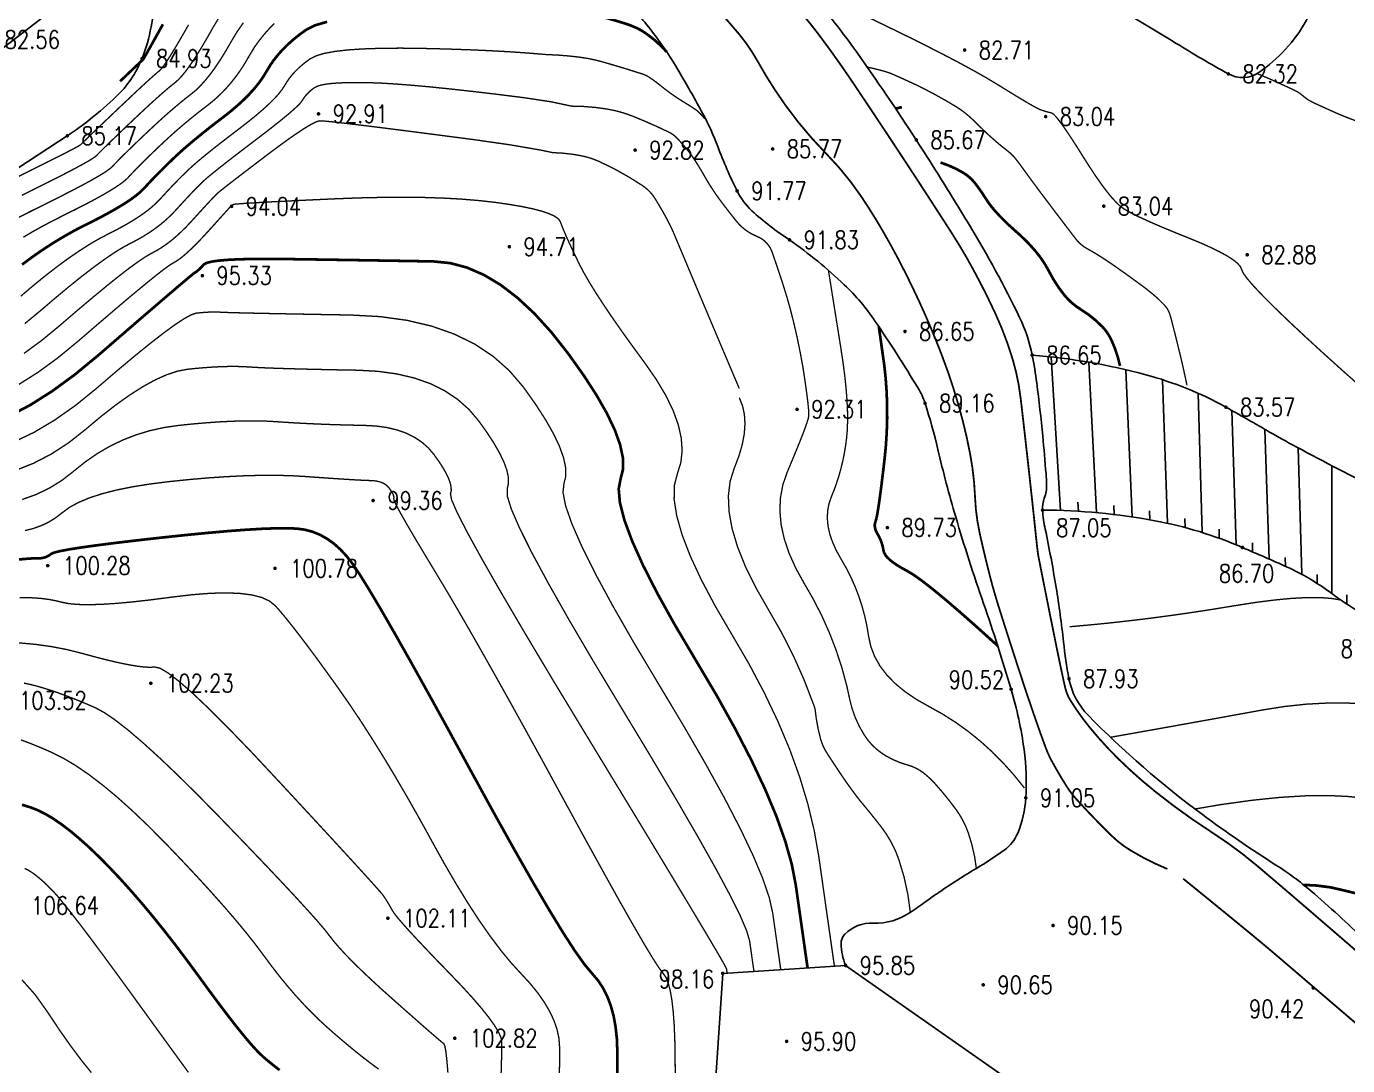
# Model space of a CAD drawing. Extents: x 532522 to 2902776, y -101917278 to 111238625.
# Drawn here: x 1220888 to 1294345, y 2938333 to 2996121 of the extents above; entities that cross this region are included whole.
import ezdxf
from ezdxf.enums import TextEntityAlignment as Align

# ---------------------------------------------------------------- set-up
doc = ezdxf.new("R2010")
doc.units = 0
doc.header["$LTSCALE"] = 1000
doc.header["$MEASUREMENT"] = 0
doc.linetypes.add('X2', pattern=[10, 8, -2])
doc.layers.get('0').update_dxf_attribs({"linetype": 'CONTINUOUS'})
doc.layers.add('Õ÷μØºìÏß', color=20, linetype='CONTINUOUS')
doc.layers.add('新地形图', color=7, linetype='CONTINUOUS')
doc.styles.add('HZ', font='rs', dxfattribs={"width": 0.8, "bigfont": 'hztxt'})
doc.linetypes.add('10421', pattern='A,2,[150,AAA.SHX,S=1,R=0,X=0,Y=1],1e-11', length=2)
doc.linetypes.add('X4', pattern='A,0,-1e-09,[149,symbolx.shx,S=0.15,R=0,X=0,Y=0],-1.6', length=1.6)

# ---------------------------------------------------------------- blocks, each defined once
blk = doc.blocks.new('GC200')
at = {"linetype": 'Continuous', "const_width": 0.2, "flags": 128}
blk.add_lwpolyline([(-0.1, 0, 1), (0.1, 0, 1)], format="xyb", close=True, dxfattribs=at)
blk = doc.blocks.new('A$C22E77CCE')
at = {"layer": '新地形图', "color": 53, "linetype": 'Continuous'}
for p, q in [((406401, 343415), (405876, 351954)), ((408397, 343293), (407968, 351659)), ((410383, 343055), (410039, 351239)), ((412350, 342700), (412078, 350685)), ((414283, 342185), (414050, 349929)), ((416162, 341504), (415932, 348970)), ((417998, 340710), (417768, 347923)), ((419810, 339866), (419614, 346895)), ((421492, 338787), (421482, 345907)), ((407400, 343368), (407372, 343868)), ((409392, 343188), (409368, 343688)), ((411370, 342893), (411351, 343393)), ((413322, 342464), (413306, 342963)), ((415230, 341865), (415215, 342365)), ((417081, 341110), (417066, 341610)), ((418913, 340307), (418897, 340806)), ((420671, 339357), (420662, 339857)), ((422313, 338216), (422320, 338716))]:
    blk.add_line(p, q, dxfattribs=at)
at = {"layer": '新地形图', "color": 53, "linetype": '10421', "flags": 128}
blk.add_lwpolyline([(415734, 367690, 0.284922), (417429, 367770, 0.115437), (420070, 370672, 0.000716), (421453, 373160, 0.000952), (422486, 375036, 0.000595), (424494, 378704, 0.000614), (426431, 382266, 0.041862), (427756, 385286, 0.068114), (428147, 387281, 0.176531), (427538, 389309, -0.103824), (426052, 392512, -0.056097), (425689, 395643, 0.069079), (425328, 398183, 0.070941), (424013, 401122, 0.063815), (421736, 403881, 0.037297), (418867, 406195, 0.024164), (414038, 409196, 0.020826), (411093, 410677, 0.255207), (410807, 410656, 0.039906), (410178, 410172, -0.019327), (408922, 409123, -0.00202), (400001, 402294, -0.005024), (396376, 399600, -0.010042), (394944, 398601, 0.006685), (392783, 397115, 0.033473), (391307, 395914, 0.019166), (388964, 393560, 0.101269), (387161, 390568, 0.13425), (386964, 387921, 0.041591), (387471, 386133, 0.036112), (388366, 384189, 0.020805), (389456, 382392, 0.055516), (389963, 381787, 0.121168), (393186, 379937, -0.062259), (399762, 377125, -0.000232), (402330, 375624, -0.00013), (406900, 372948, -0.005277), (412829, 369390, 0.010837)], format="xyb", close=True, dxfattribs=at)
at = {"layer": '新地形图', "color": 53, "linetype": 'X2', "flags": 128}
for points in [[(379615, 403067, 100, 100, -0.023606), (380182, 401021, 100, 100, -0.051964), (380297, 400061, 100, 100, -0.0107), (380282, 397391, 100, 100, 0.018649), (380297, 395859, 100, 100, 0.005938), (380452, 393244, 100, 100, -0.011372), (380519, 391877, 100, 100, -0.003794), (380547, 390327, 100, 100, 0.001815), (380592, 387085, 100, 100, 0.00338), (380672, 383824, 100, 100, 0.007553), (380740, 382366, 100, 100, 0.051661), (380877, 381544, 100, 100, 0.018703), (381567, 379354, 100, 100, 0.022174), (382469, 377143, 100, 100, 0.059297), (382937, 376379, 100, 100, 0.007808), (383518, 375666, 100, 100, 0.002869), (385140, 373760, 100, 100, 0.005999), (387233, 371389, 100, 100, -0.009561), (388535, 369892, 100, 100, -0.047749), (389535, 368435, 100, 100, 0.028804), (391096, 365964, 100, 100, 0.039054), (393382, 363246, 100, 100, -0.045795), (395301, 360901, 100, 100, -0.017429), (396520, 358953, 100, 100, -0.014954), (397791, 356596, 100, 100, -0.01196), (398857, 354338, 100, 100, -0.012416), (399776, 352115, 100, 100, -0.021724), (400724, 349288, 100, 100, -0.023148), (401373, 346566, 100, 100, -0.037109), (401647, 344163, 100, 100, 0.044424), (401905, 342158, 100, 100, 0.008206), (402471, 339780, 100, 100, 0.012881), (402894, 338281, 100, 100, 0.002158), (403350, 336838, 100, 100, 0.001319), (404111, 334481, 100, 100, 0.00411), (404963, 331939, 100, 100, 0.005976), (405584, 330203, 100, 100, 0.035545), (405907, 329492, 100, 100, 0.016648), (406751, 328056, 100, 100, 0.043514), (407289, 327350, 100, 100, 0.013936), (409207, 325356, 100, 100, 0.059129), (410316, 324498, 100, 100, 0.036529), (412338, 323477, 100, 100, 0)], [(413217, 322940, 100, 100, -0.001964), (417015, 319840, 100, 100, -0.004786), (418557, 318546, 100, 100, -0.000139), (425305, 312769, 100, 100, -0.000804), (426472, 311767, 100, 100, -0.004025), (428574, 309925, 100, 100, -0.003279), (431122, 307626, 100, 100, -0.038173), (432555, 306099, 100, 100, -0.021775), (434727, 303144, 100, 100, -0.039449), (436051, 300786, 100, 100, -0.097702), (436310, 299717, 100, 100, -0.020401), (436312, 299213, 100, 100, -0.005759), (436222, 297432, 100, 100, -0.015736), (436109, 296216, 100, 100, -0.011897), (435871, 294620, 100, 100, 0)]]:
    blk.add_lwpolyline(points, format="xyseb", dxfattribs=at)
at = {"layer": '新地形图', "color": 53, "linetype": 'Continuous', "flags": 128}
for points, format in [([(391644, 371462, 100, 100, -0.023907), (392907, 369946, 100, 100, -0.013976), (394862, 367198, 100, 100, -0.001339), (396690, 364456, 100, 100, -0.001517), (398290, 362025, 100, 100, -0.001129), (399055, 360849, 100, 100, -0.000685), (400309, 358908, 100, 100, -0.018369), (401520, 356865, 100, 100, -0.01583), (402759, 354405, 100, 100, -0.035878), (403731, 351851, 100, 100, -0.043935), (404182, 349665, 100, 100, -0.000882), (404444, 347389, 100, 100, -0.000765), (404736, 344767, 100, 100, -0.001245), (405040, 341934, 100, 100, 0.004403), (405131, 341133, 100, 100, 0.018138), (405189, 340769, 100, 100, 0.001353), (406159, 335919, 100, 100, 0.002424), (406488, 334334, 100, 100, 0.004818), (406665, 333539, 100, 100, 0.081336), (406945, 332863, 100, 100, 0.032351), (408006, 331371, 100, 100, 0.027916), (409628, 329591, 100, 100, 0.024936), (411643, 327800, 100, 100, 0.02612), (414830, 325505, 100, 100, -0.032697), (417353, 323637, 100, 100, -0.0019), (419904, 321459, 100, 100, -0.001058), (424465, 317520, 100, 100, -0.001813)], "xyseb"), ([(422780, 365097, 75, 75, -0.008036), (422128, 365350, 75, 75, -0.008687), (421534, 365604, 75, 75, -0.00269), (420574, 366040, 75, 75, -0.010596), (420333, 366158, 75, 75, -0.064383), (419884, 366467, 75, 75, 0.067881), (419456, 366757, 75, 75, 0.007112), (419286, 366839, 75, 75, 0.001189), (418256, 367311, 75, 75, 0.005687), (417920, 367459, 75, 75, 0.003051), (417287, 367726, 75, 75, 0)], "xyseb"), ([(395585, 368083, 75, 75, -0.018451), (396595, 367840, 75, 75, -0.035652), (397102, 367659, 75, 75, -0.004755), (398231, 367148, 75, 75, -0.009288), (398802, 366870, 75, 75, -0.018926), (400568, 365884, 75, 75, -0.04278), (401291, 365354, 75, 75, -0.01792), (401810, 364866, 75, 75, 0.013295), (402505, 364201, 75, 75, 0.021645), (403473, 363396, 75, 75, -0.05405), (403840, 363049, 75, 75, -0.020852), (404142, 362663, 75, 75, 0.005512), (405236, 361169, 75, 75, 0.002677), (407237, 358529, 75, 75, 0.031712), (407421, 358318, 75, 75, 0.071393), (407863, 357984, 75, 75, -0.025318), (409182, 357165, 75, 75, -0.004173), (410197, 356449, 75, 75, -0.004514), (411124, 355770, 75, 75, -0.041609), (412168, 354847, 75, 75, -0.105654), (412460, 354375, 75, 75, -0.022834), (412551, 354075, 75, 75, -0.003369), (413067, 352010, 75, 75, -0.00472), (413223, 351338, 75, 75, -0.003294), (413431, 350372, 75, 75, 0)], "xyseb"), ([(379221, 365898, 75, 75, -0.040559), (381190, 365737, 75, 75, -0.05457), (382607, 365343, 75, 75, -0.017654), (384635, 364447, 75, 75, -0.083351), (385020, 364173, 75, 75, -0.024435), (385597, 363539, 75, 75, -0.02772), (386044, 362931, 75, 75, -0.015868), (386563, 362079, 75, 75, 0.016292), (387068, 361249, 75, 75, 0.015933), (387512, 360617, 75, 75, 0.00866), (388385, 359495, 75, 75, 0.129401), (389532, 358650, 75, 75, -0.18356), (390286, 357960, 75, 75, -0.033411), (390377, 357747, 75, 75, -0.004342), (390945, 356060, 75, 75, -0.019794), (391558, 353897, 75, 75, -0.017065), (392083, 351344, 75, 75, 0)], "xyseb"), ([(456013, 332233, 0.031092), (454666, 333484, 0.040243), (453497, 334293, 0.028269), (450590, 335765, 0.137703), (449915, 335860, 0.033352), (448474, 335565, -0.023215), (446412, 335099, -0.001607), (443471, 334587, -0.006919), (442785, 334480, -0.017205), (441884, 334383, -0.005451), (439030, 334206, -0.021626), (437011, 334190, -0.012041), (433393, 334407, -0.052434), (428503, 335340, -0.051788), (423853, 337288, -0.033976), (421415, 338844, 0.042322), (419436, 340062, 0.012481), (418997, 340269, 0.002237), (416517, 341355, 0.055846), (411644, 342843, 0.045334), (405401, 343434)], "xyb"), ([(394677, 332924, 75, 75, 0.091628), (395488, 330929, 75, 75, 0.118145), (396698, 329764, 75, 75, 0.067016), (397912, 329254, 75, 75, -0.095847), (398743, 328848, 75, 75, -0.048446), (399411, 328235, 75, 75, -0.023785), (400576, 326805, 75, 75, -0.07558), (401273, 325482, 75, 75, -0.055669), (401721, 323508, 75, 75, 0)], "xyseb"), ([(392753, 332372, 75, 75, 0.041229), (393051, 330738, 75, 75, 0.077535), (393410, 329927, 75, 75, 0.005968), (394290, 328596, 75, 75, 0.009597), (394863, 327785, 75, 75, 0.015039), (395424, 327069, 75, 75, -0.008567), (396425, 325825, 75, 75, -0.083095), (397414, 323992, 75, 75, -0.057595), (398049, 321065, 75, 75, 0)], "xyseb")]:
    blk.add_lwpolyline(points, format=format, dxfattribs=at)
at = {"layer": '新地形图', "color": 53, "linetype": '10421', "flags": 128}
for points in [[(276376, 312976, 0.008994), (279044, 315249, 0.020924), (280130, 316294, 0.002468), (284981, 321414, 0.018056), (285615, 322141, 0.000864), (287082, 323957, -0.000939), (288432, 325627, -0.001108), (290297, 327916, 0.001504), (291669, 329603, 0.023364), (292661, 330954, -0.013894), (294285, 333256, -0.013334), (295593, 334913, -0.028564), (296267, 335633, -0.029876), (297053, 336296, -0.026222), (298028, 336948, -0.00108), (299533, 337839, -0.00034), (304322, 340658, -0.000379), (312205, 345280, -0.000771), (316082, 347542, -0.015519), (317896, 348523, -0.030299), (318868, 348939, -0.054713), (320234, 349264, 0.03424), (322430, 349694, 0.00401), (326109, 350710, -0.003033), (330970, 352064, -0.009712), (333441, 352685, 0.019804), (334646, 353014, 0.103593), (337073, 354378, -0.03535), (343516, 359258), (347332, 361744), (351178, 364250, 0.024553), (352472, 365186, 0.020747), (353897, 366428, 0.053978), (354713, 367388, 0.05188), (355332, 368543, 0.056207), (355833, 370305, -0.030785), (356582, 373559, -0.014688), (357653, 376823, -0.068767), (357995, 377476, -0.085533), (358666, 378137, -0.035421), (360608, 379296, -0.005992), (362482, 380212, -0.011021), (363517, 380675, -0.01327), (364276, 380972, -0.007608), (365621, 381433, -0.064902), (366225, 381547, -0.032556), (367446, 381536)], [(367446, 381536, -0.014058), (368957, 380578, -0.024479), (369780, 379962, -0.004607), (371102, 378849, 0.013422), (371562, 378474, 0.004619), (372715, 377604, 0.007109), (373478, 377056, 0.004428), (374644, 376258, 0.009421), (375202, 375899, 0.001319), (376019, 375397, -0.000377), (378878, 373648, -0.000521), (380974, 372361, -0.00097), (382098, 371666, -0.074226), (382977, 370920, -0.033836), (384503, 368918, -0.013629), (385271, 367682, -0.007944), (386497, 365507, -0.034736), (387345, 363646, 0.026428), (388419, 361183, 0.089146), (389239, 360085, 0.045841), (391332, 358463)], [(385316, 379865, 0.027449), (386459, 378000, 0.055078), (387175, 377176, 0.016094), (389018, 375579, -0.024487), (390212, 374510, -0.008907), (392088, 372588, -0.014874), (393156, 371384, -0.019745), (395018, 368968, -0.010069), (398380, 364023, -0.004863), (399561, 362169, -0.003149), (401339, 359277, -0.023817), (404124, 354145, -0.063286), (404824, 352054, -0.016721), (405078, 350512, -0.008769), (405412, 347552, -0.003939), (405595, 345454, -0.013549), (405627, 344842, -0.097852), (405500, 344099, 0.109893), (405401, 343434, 0.033629), (405551, 342368, -0.010991), (406156, 339137, -0.014364), (406566, 336103, 0.021244), (406871, 334056, 0.147522), (407939, 332022, 0.039473), (414290, 326502, 0.01752), (418376, 323698, -0.035846), (420323, 322254, -0.013274), (423348, 319512, 0.011093), (426953, 316215, 0.013491), (430172, 313549, -0.016426), (432803, 311345, -0.035532), (433784, 310332, -0.010478), (436776, 306613, -0.043805), (439940, 301665, -0.156465), (440226, 300009, -0.016788), (440031, 298892, 0.014077), (439791, 297562, 0.009132), (439114, 292462, -0.013332), (438621, 288974, -0.02856), (437986, 286185, 0.018135), (436894, 281817, 0.019313), (436169, 277597, 0.074737), (436188, 276485, 0.029986), (436395, 275591, -0.009394), (437169, 272772, -0.051128), (438139, 266226, 0.228936), (438875, 264862, 0.033512), (439815, 264274, -0.011732), (442567, 262716, -0.000167), (449493, 258575, -0.003374), (449835, 258367, -0.002394), (451585, 257276, 0.000878), (456347, 254287, 0.0016), (462128, 250697, 0.003582), (464727, 249121, 0.023643), (465022, 248963, 0.001468), (469895, 246665, 0.070434), (476842, 244539, -0.184677), (479313, 243119, -0.191694), (479639, 242085, 0.148639), (479941, 240742, 0.012374), (481573, 238029, -0.011646), (483310, 235148, -0.005833), (485461, 231284, 0.011089), (486613, 229263, 0.029874), (489034, 225726, -0.022956), (492246, 221170, -0.005356), (495059, 216658, 0.007663), (497039, 213514, 0.001863), (498251, 211669, -0.000794), (501105, 207343, -0.018008), (502614, 204857, 0.061534), (503119, 204169, 0.180416), (503276, 204091, 0.009376), (506525, 203822, 0.007043), (508286, 203735, 0.005936), (510377, 203685, 0.281582), (512841, 205152, -0.304634), (515204, 206427, -0.402324), (516540, 204870, 0.484614), (517895, 203671, 0.01364), (521080, 204334, -0.008058), (526456, 205518, -0.002698), (530891, 206394, 0.002459), (535758, 207354, 0.093581), (540262, 209185, 0.054757), (546674, 214394)], [(391332, 358463, -0.036569), (394377, 355965, -0.05406), (396101, 353929, -0.012114), (398482, 350217, -0.057888), (398868, 349376, -0.021693), (399583, 346808, 0.014883), (400573, 343053, 0.011821), (402123, 338237, -0.011937), (403656, 333467, -0.038302), (404373, 330113, -0.04896), (404470, 327430, -0.08267), (404019, 325472, -0.139282), (403271, 324525, -0.022695), (401721, 323508, 0.017087), (399647, 322182, 0.003148), (398891, 321654, -0.002829), (398049, 321065, -0.163125), (395989, 320470, 0.210526), (394415, 319855, 0.203898), (394201, 319321, 0.091875), (394452, 318110)]]:
    blk.add_lwpolyline(points, format="xyb", dxfattribs=at)
at = {"layer": '新地形图', "color": 53, "linetype": 'Continuous', "flags": 128}
for points, const_width in [([(356491, 370448), (356162, 369856), (355891, 369370), (355679, 368992), (355525, 368720), (355431, 368555), (355395, 368497), (355370, 368474), (355306, 368414), (355203, 368317), (355062, 368183), (354881, 368012), (354663, 367804), (354405, 367559), (354109, 367278)], 150), ([(423011, 350369), (422060, 351212), (421005, 352164), (419966, 353118), (419062, 353965), (418293, 354706), (417659, 355340), (417160, 355868), (416795, 356289), (416565, 356604), (416471, 356813), (416400, 356976), (416244, 357156), (416002, 357352), (415675, 357563), (415261, 357791), (414762, 358036), (414177, 358296), (413507, 358572), (412826, 358847), (412211, 359101), (411661, 359335), (411178, 359549), (410759, 359743), (410407, 359917), (410120, 360070), (409898, 360204), (409698, 360357), (409475, 360569), (409230, 360839), (408962, 361169), (408671, 361558), (408358, 362006), (408021, 362513), (407662, 363078), (407311, 363637), (406997, 364124), (406720, 364538), (406482, 364879), (406280, 365148), (406116, 365345), (405990, 365469), (405901, 365520), (405831, 365537), (405759, 365554), (405686, 365573), (405612, 365594), (405537, 365616), (405461, 365639), (405383, 365664), (405305, 365691), (405198, 365737), (405035, 365820), (404816, 365941), (404542, 366099), (404212, 366295), (403825, 366529), (403384, 366799), (402886, 367108), (402309, 367454), (401631, 367840), (400851, 368265), (399969, 368728), (398986, 369231), (397901, 369772), (396715, 370352), (395426, 370972)], 75), ([(348478, 350419), (349549, 351097), (350657, 351906), (351802, 352848), (352903, 353798), (353878, 354632), (354726, 355349), (355449, 355949), (356045, 356433), (356516, 356801), (356860, 357052), (357079, 357187), (357244, 357280), (357431, 357409), (357638, 357573), (357866, 357772), (358115, 358005), (358385, 358274), (358676, 358577), (358987, 358916), (359289, 359250), (359551, 359539), (359773, 359785), (359955, 359986), (360097, 360143), (360199, 360256), (360261, 360324), (360283, 360348), (360287, 360351), (360293, 360356), (360301, 360363), (360312, 360372), (360326, 360382), (360342, 360395), (360361, 360409), (360382, 360425), (360489, 360445), (360768, 360470), (361217, 360501), (361836, 360538), (362627, 360581), (363587, 360629), (364719, 360683), (366021, 360743), (367375, 360795), (368662, 360824), (369882, 360832), (371035, 360819), (372120, 360783), (373139, 360725), (374091, 360646), (374975, 360545), (375776, 360430), (376478, 360309), (377080, 360183), (377582, 360050), (377984, 359912), (378287, 359768), (378490, 359618), (378594, 359462), (378657, 359287), (378740, 359078), (378842, 358835), (378963, 358559), (379104, 358249), (379264, 357906), (379444, 357529), (379643, 357119), (379883, 356659), (380184, 356134), (380547, 355544), (380972, 354889), (381458, 354168), (382006, 353383), (382616, 352532), (383288, 351616), (383931, 350689), (384455, 349809), (384860, 348973), (385146, 348183), (385314, 347438), (385362, 346738), (385291, 346083), (385102, 345474), (384931, 344821), (384917, 344034), (385060, 343115), (385359, 342062), (385815, 340877), (386428, 339558), (387197, 338106), (388123, 336521), (389078, 334883), (389932, 333271), (390687, 331686), (391342, 330128), (391896, 328596), (392351, 327091), (392706, 325612), (392961, 324160), (393154, 322806), (393322, 321621), (393467, 320605), (393587, 319759), (393684, 319083), (393756, 318576), (393804, 318238), (393828, 318069)], 75), ([(347951, 348663), (349118, 349278), (350328, 350043), (351579, 350957), (352872, 352021), (354106, 353089), (355181, 354018), (356097, 354806), (356853, 355455), (357450, 355964), (357887, 356333), (358165, 356562), (358283, 356650), (358325, 356674), (358372, 356707), (358424, 356748), (358482, 356799), (358546, 356859), (358615, 356928), (358690, 357006), (358770, 357093), (358915, 357178), (359186, 357249), (359582, 357307), (360103, 357352), (360750, 357383), (361522, 357400), (362419, 357404), (363441, 357394), (364517, 357378), (365574, 357362), (366613, 357345), (367634, 357329), (368636, 357312), (369619, 357296), (370585, 357279), (371531, 357263), (372469, 357169), (373406, 356919), (374342, 356513), (375279, 355952), (376214, 355234), (377150, 354362), (378085, 353333), (379019, 352149), (379882, 350937), (380604, 349822), (381183, 348805), (381620, 347886), (381915, 347066), (382067, 346343), (382078, 345719), (381946, 345193), (381834, 344618), (381902, 343848), (382150, 342883), (382579, 341722), (383187, 340367), (383976, 338816), (384946, 337070), (386095, 335129), (387268, 333150), (388304, 331288), (389205, 329545), (389971, 327920), (390601, 326413), (391095, 325024), (391454, 323754), (391678, 322601), (391824, 321572), (391953, 320672), (392062, 319901), (392154, 319258), (392227, 318744), (392282, 318358), (392319, 318102), (392337, 317974)], 150), ([(393497, 356765), (393547, 356450), (393608, 356069), (393679, 355623), (393761, 355110), (393853, 354533), (393956, 353890), (394069, 353181), (394192, 352406), (394310, 351623), (394405, 350885), (394478, 350194), (394528, 349550), (394556, 348952), (394562, 348400), (394545, 347895), (394506, 347437), (394448, 347005), (394377, 346580), (394292, 346162), (394194, 345752), (394081, 345347), (393954, 344950), (393814, 344560), (393660, 344177), (393527, 343790), (393452, 343390), (393434, 342975), (393474, 342547), (393571, 342106), (393726, 341650), (393938, 341180), (394207, 340697), (394492, 340201), (394749, 339694), (394980, 339175), (395184, 338645), (395361, 338103), (395511, 337550), (395635, 336986), (395731, 336409), (395856, 335839), (396066, 335293), (396360, 334769), (396739, 334269), (397203, 333793), (397751, 333339), (398384, 332910), (399101, 332503), (399849, 332087), (400572, 331628), (401270, 331126), (401944, 330582), (402594, 329995), (403219, 329365), (403820, 328692), (404397, 327976)], 75), ([(348174, 347205), (349315, 347752), (350466, 348435), (351630, 349253), (352804, 350207), (353923, 351167), (354921, 352002), (355797, 352712), (356551, 353297), (357183, 353757), (357694, 354092), (358084, 354302), (358351, 354387), (358554, 354408), (358747, 354424), (358931, 354437), (359107, 354446), (359273, 354450), (359430, 354450), (359579, 354447), (359718, 354439), (359949, 354428), (360373, 354414), (360989, 354398), (361798, 354380), (362798, 354359), (363992, 354336), (365378, 354310), (366956, 354282), (368571, 354193), (370067, 353987), (371443, 353663), (372700, 353221), (373838, 352661), (374856, 351983), (375755, 351187), (376535, 350273), (377200, 349339), (377756, 348479), (378202, 347696), (378539, 346988), (378766, 346355), (378884, 345799), (378892, 345317), (378791, 344912), (378737, 344415), (378887, 343661), (379240, 342651), (379798, 341382), (380559, 339857), (381525, 338074), (382694, 336034), (384068, 333737), (385457, 331416), (386676, 329305), (387724, 327404), (388600, 325712), (389305, 324230), (389840, 322958), (390203, 321896), (390395, 321043), (390495, 320339), (390583, 319723), (390658, 319196), (390720, 318756), (390771, 318404), (390808, 318141), (390833, 317965), (390846, 317878)], 75), ([(348255, 345625), (349290, 346034), (350287, 346551), (351247, 347174), (352171, 347904), (353051, 348642), (353882, 349289), (354666, 349846), (355400, 350311), (356086, 350686), (356724, 350970), (357313, 351163), (357854, 351265), (358359, 351317), (358842, 351358), (359302, 351390), (359740, 351411), (360156, 351422), (360549, 351423), (360919, 351414), (361268, 351394), (361657, 351370), (362151, 351346), (362750, 351323), (363455, 351300), (364264, 351278), (365178, 351256), (366197, 351234), (367321, 351214), (368455, 351151), (369506, 351006), (370473, 350779), (371356, 350468), (372155, 350075), (372871, 349598), (373503, 349039), (374050, 348397), (374518, 347741), (374908, 347137), (375222, 346587), (375459, 346089), (375618, 345645), (375701, 345254), (375707, 344916), (375636, 344631), (375640, 344212), (375871, 343475), (376330, 342418), (377017, 341042), (377931, 339347), (379073, 337332), (380443, 334998), (382040, 332345), (383647, 329683), (385048, 327322), (386242, 325262), (387229, 323504), (388010, 322047), (388584, 320892), (388951, 320037), (389112, 319484), (389166, 319106), (389213, 318775), (389253, 318491), (389287, 318254), (389314, 318065), (389334, 317924), (389348, 317829), (389354, 317782)], 75), ([(348668, 344024), (349451, 344305), (350191, 344662), (350886, 345094), (351537, 345601), (352178, 346117), (352844, 346577), (353535, 346980), (354250, 347326), (354989, 347615), (355754, 347848), (356543, 348024), (357357, 348143), (358165, 348226), (358937, 348292), (359674, 348343), (360374, 348377), (361039, 348394), (361667, 348396), (362260, 348381), (362817, 348350), (363364, 348312), (363929, 348278), (364512, 348248), (365112, 348220), (365729, 348196), (366364, 348176), (367016, 348159), (367686, 348145), (368340, 348110), (368946, 348026), (369503, 347895), (370012, 347716), (370473, 347489), (370886, 347214), (371250, 346892), (371566, 346522), (371836, 346143), (372061, 345795), (372242, 345477), (372378, 345190), (372470, 344934), (372518, 344709), (372521, 344514), (372480, 344349), (372542, 344010), (372856, 343289), (373421, 342186), (374237, 340702), (375304, 338837), (376622, 336590), (378191, 333962), (380012, 330953), (381837, 327949), (383420, 325339), (384760, 323121), (385858, 321296), (386714, 319864), (387328, 318825), (387700, 318179), (387829, 317926), (387836, 317873), (387843, 317826), (387849, 317786), (387853, 317753), (387857, 317726), (387860, 317706), (387862, 317693), (387863, 317686)], 75), ([(348827, 342296), (349292, 342412), (349732, 342570), (350147, 342770), (350538, 343012), (350904, 343297), (351306, 343592), (351806, 343864), (352404, 344114), (353099, 344340), (353893, 344545), (354784, 344726), (355773, 344885), (356860, 345021), (357971, 345135), (359032, 345226), (360045, 345295), (361008, 345342), (361921, 345367), (362786, 345369), (363600, 345348), (364366, 345305), (365072, 345255), (365707, 345210), (366273, 345172), (366769, 345141), (367194, 345115), (367550, 345096), (367835, 345084), (368050, 345077), (368224, 345068), (368385, 345045), (368533, 345011), (368669, 344963), (368791, 344903), (368901, 344830), (368998, 344744), (369082, 344646), (369153, 344545), (369213, 344452), (369261, 344368), (369298, 344292), (369322, 344224), (369335, 344164), (369336, 344112), (369325, 344068), (369346, 343970), (369445, 343752), (369621, 343417), (369874, 342963), (370204, 342391), (370611, 341701), (371095, 340892), (371656, 339965), (372294, 338902), (373007, 337686), (373795, 336317), (374658, 334794), (375597, 333118), (376611, 331289), (377701, 329306), (378866, 327170), (380003, 325086), (381010, 323258), (381886, 321686), (382632, 320371), (383247, 319311), (383731, 318508), (384085, 317962), (384308, 317671), (384457, 317457), (384587, 317140), (384698, 316720), (384790, 316196), (384863, 315568), (384918, 314838), (384954, 314004), (384971, 313066), (384977, 312124)], 75), ([(348465, 336054), (349403, 335968), (350299, 335843), (351154, 335679), (351967, 335475), (352724, 335269), (353410, 335093), (354025, 334950), (354569, 334838), (355042, 334758), (355444, 334710), (355775, 334693), (356034, 334708), (356335, 334640), (356788, 334373), (357393, 333908), (358150, 333244), (359059, 332382), (360121, 331321), (361335, 330063), (362702, 328605), (364058, 327141), (365242, 325860), (366253, 324763), (367092, 323849), (367758, 323119), (368251, 322573), (368572, 322211), (368720, 322032), (368783, 321942), (368846, 321848), (368911, 321748), (368976, 321642), (369043, 321532), (369110, 321416), (369179, 321294), (369249, 321168), (369360, 321000), (369553, 320756), (369828, 320435), (370184, 320036), (370623, 319561), (371143, 319009), (371745, 318380), (372429, 317674), (373109, 316963), (373699, 316319), (374197, 315741), (374606, 315230), (374924, 314786), (375152, 314408), (375289, 314097), (375336, 313852), (375334, 313571), (375326, 313151), (375312, 312592), (375291, 311894)], 75), ([(348766, 333813), (349134, 333736), (349499, 333642), (349867, 333534), (350246, 333414), (350636, 333282), (351035, 333138), (351445, 332982), (351865, 332814), (352295, 332634), (352736, 332443), (353235, 332173), (353841, 331760), (354555, 331203), (355376, 330503), (356305, 329659), (357341, 328671), (358484, 327539), (359734, 326264), (360969, 324984), (362066, 323836), (363026, 322823), (363849, 321942), (364534, 321194), (365081, 320580), (365491, 320100), (365763, 319752), (365995, 319452), (366285, 319113), (366633, 318735), (367038, 318319), (367501, 317865), (368021, 317371), (368599, 316839), (369235, 316269), (369862, 315714), (370412, 315227), (370886, 314810), (371284, 314462), (371606, 314182), (371851, 313972), (372021, 313830), (372114, 313758), (372169, 313629), (372225, 313319), (372281, 312827), (372338, 312155)], 75), ([(348600, 330655), (349116, 330462), (349679, 330233), (350288, 329970), (350940, 329646), (351632, 329235), (352362, 328737), (353132, 328151), (353941, 327479), (354789, 326719), (355676, 325873), (356603, 324939), (357516, 323986), (358366, 323080), (359152, 322221), (359873, 321410), (360530, 320647), (361123, 319931), (361652, 319262), (362116, 318641), (362550, 318056), (362985, 317496), (363423, 316961), (363862, 316451), (364304, 315966), (364747, 315506), (365192, 315070), (365640, 314660), (366082, 314272), (366513, 313903), (366932, 313553), (367338, 313222), (367733, 312911), (368116, 312619), (368488, 312347)], 75)]:
    blk.add_lwpolyline(points, dxfattribs=dict(at, const_width=const_width))
at = {"layer": '新地形图', "color": 53, "linetype": '10421', "flags": 128}
for points in [[(275682, 315669), (285206, 323936), (297339, 338294), (314624, 348885), (324671, 351600), (338324, 357345), (341651, 363448), (342356, 365094), (350977, 371734), (356803, 378655)], [(394452, 318110), (387618, 317671)], [(394452, 318110), (403714, 311613)], [(387618, 317671), (387003, 308303), (386384, 301714)]]:
    blk.add_lwpolyline(points, dxfattribs=at)
at = {"layer": '新地形图', "color": 53, "linetype": 'Continuous'}
for points, const_width, elevation in [([(357919, 370425), (357564, 369802), (357249, 369264), (356974, 368812), (356741, 368444), (356548, 368162), (356395, 367965), (356283, 367853), (356167, 367759), (356002, 367616), (355788, 367425), (355524, 367184), (355211, 366894), (354848, 366554), (354437, 366166), (353976, 365729), (353519, 365294), (353118, 364913), (352775, 364585), (352489, 364310), (352259, 364089), (352087, 363922), (351971, 363808), (351912, 363748), (351783, 363667), (351455, 363491), (350929, 363219), (350204, 362853), (349282, 362391), (348160, 361834)], 75, 86000), ([(359686, 370949), (359304, 370314), (358959, 369704), (358636, 369157), (358336, 368673), (358058, 368253), (357803, 367897), (357570, 367604), (357359, 367375), (357171, 367209), (356979, 367058), (356756, 366874), (356502, 366655), (356216, 366403), (355900, 366117), (355552, 365797), (355174, 365444), (354764, 365056), (354361, 364673), (354003, 364330), (353690, 364029), (353422, 363770), (353198, 363551), (353020, 363374), (352886, 363239), (352797, 363144), (352673, 363045), (352437, 362896), (352088, 362696), (351625, 362445), (351050, 362144), (350361, 361793), (349560, 361391), (348645, 360939)], 75, 87000), ([(360968, 370537), (360609, 370022), (360292, 369494), (359998, 368982), (359708, 368511), (359423, 368082), (359142, 367695), (358865, 367350), (358592, 367046), (358324, 366785), (358059, 366566), (357791, 366358), (357510, 366131), (357216, 365886), (356909, 365623), (356589, 365341), (356256, 365040), (355911, 364721), (355553, 364384), (355204, 364052), (354888, 363748), (354605, 363474), (354355, 363229), (354138, 363013), (353953, 362826), (353801, 362669), (353681, 362540), (353531, 362407), (353287, 362235), (352949, 362026), (352517, 361778), (351991, 361491), (351371, 361167), (350657, 360804), (349850, 360403), (349032, 359995), (348288, 359611)], 75, 88000), ([(365625, 370591), (364943, 370390), (364467, 370151), (364105, 369889), (363768, 369621), (363456, 369345), (363169, 369061), (362906, 368771), (362669, 368473), (362456, 368167), (362268, 367855), (362077, 367538), (361853, 367219), (361597, 366899), (361309, 366578), (360989, 366255), (360636, 365931), (360252, 365605), (359836, 365278), (359415, 364956), (359017, 364646), (358644, 364348), (358294, 364062), (357967, 363789), (357664, 363527), (357385, 363277), (357129, 363039), (356890, 362809), (356659, 362584), (356436, 362364), (356222, 362148), (356016, 361937), (355819, 361731), (355630, 361529), (355450, 361332), (355246, 361130), (354986, 360915), (354671, 360685), (354300, 360442), (353873, 360185), (353391, 359914), (352853, 359630), (352259, 359331), (351641, 359014), (351031, 358674), (350428, 358312), (349832, 357927), (349243, 357519), (348662, 357088)], 150, 90000), ([(377795, 368768), (377765, 368771), (376793, 368851), (375757, 368922), (374657, 368983), (373493, 369034), (372265, 369076), (370974, 369108), (369718, 369124), (368597, 369114), (367611, 369081), (366759, 369022), (366042, 368939), (365460, 368831), (365012, 368699), (364699, 368542), (364462, 368371), (364241, 368194), (364036, 368013), (363847, 367827), (363675, 367636), (363519, 367441), (363380, 367240), (363256, 367035), (363116, 366816), (362925, 366574), (362684, 366308), (362393, 366020), (362051, 365708), (361659, 365373), (361216, 365015), (360724, 364634), (360227, 364255), (359771, 363904), (359358, 363579), (358986, 363282), (358656, 363012), (358368, 362770), (358122, 362554), (357918, 362366), (357733, 362188), (357544, 362002), (357351, 361809), (357155, 361608), (356955, 361399), (356752, 361183), (356545, 360959), (356334, 360728), (356103, 360492), (355836, 360255), (355532, 360015), (355192, 359775), (354815, 359532), (354401, 359288), (353951, 359042), (353464, 358795), (352946, 358523), (352402, 358206), (351832, 357842), (351236, 357432), (350614, 356976), (349966, 356474), (349292, 355926), (348592, 355331)], 75, 91000), ([(379221, 365898), (378055, 366143), (376602, 366364), (375120, 366550), (373751, 366712), (372496, 366851), (371355, 366968), (370327, 367061), (369412, 367131), (368611, 367179), (367924, 367204), (367325, 367211), (366790, 367207), (366320, 367190), (365914, 367163), (365572, 367123), (365295, 367072), (365081, 367009), (364932, 366934), (364819, 366852), (364714, 366768), (364616, 366682), (364526, 366593), (364444, 366502), (364370, 366409), (364303, 366313), (364244, 366215), (364155, 366094), (363997, 365928), (363771, 365717), (363476, 365461), (363113, 365161), (362681, 364815), (362181, 364425), (361612, 363991), (361038, 363555), (360525, 363161), (360072, 362810), (359679, 362502), (359346, 362236), (359073, 362013), (358859, 361832), (358706, 361694), (358575, 361567), (358429, 361420), (358266, 361253), (358088, 361067), (357894, 360861), (357685, 360635), (357459, 360389), (357218, 360124), (356961, 359854), (356686, 359594), (356393, 359345), (356083, 359107), (355756, 358879), (355411, 358662), (355049, 358455), (354669, 358259), (354251, 358033), (353773, 357738), (353237, 357373), (352640, 356938), (351985, 356434), (351270, 355860), (350496, 355217), (349662, 354504), (348813, 353805)], 75, 92000), ([(397231, 365763), (397579, 365843)], 150, 85000), ([(348770, 352150), (349735, 352856), (350732, 353676), (351699, 354507), (352574, 355246), (353356, 355891), (354045, 356444), (354641, 356903), (355145, 357269), (355556, 357542), (355874, 357723), (356146, 357868), (356421, 358035), (356697, 358226), (356975, 358439), (357254, 358675), (357535, 358934), (357818, 359216), (358103, 359520), (358374, 359820), (358618, 360087), (358834, 360323), (359021, 360527), (359182, 360698), (359314, 360838), (359418, 360945), (359495, 361021), (359593, 361107), (359761, 361244), (360000, 361434), (360310, 361675), (360690, 361968), (361141, 362314), (361662, 362711), (362254, 363161), (362849, 363607), (363380, 363994), (363846, 364322), (364249, 364592), (364587, 364802), (364861, 364955), (365071, 365048), (365216, 365082), (365451, 365070), (365927, 365024), (366646, 364943), (367608, 364828), (368811, 364678), (370257, 364494), (371945, 364275), (373875, 364023), (375806, 363745), (377497, 363454), (378171, 363313)], 75, 93000), ([(396297, 353637), (396600, 351497), (396679, 350753), (396732, 350006), (396760, 349255), (396761, 348500), (396737, 347741), (396687, 346979), (396611, 346212), (396525, 345487), (396447, 344848), (396375, 344295), (396310, 343828), (396252, 343447), (396201, 343152), (396157, 342943), (396120, 342820), (396092, 342739), (396076, 342655), (396073, 342568), (396081, 342478), (396101, 342385), (396134, 342289), (396178, 342191), (396235, 342089), (396295, 341985), (396349, 341878), (396397, 341769), (396440, 341658), (396477, 341544), (396509, 341428), (396535, 341309), (396555, 341188), (396591, 341064), (396663, 340934), (396772, 340800), (396918, 340660), (397100, 340516), (397319, 340367), (397575, 340213), (397867, 340054), (398233, 339833), (398711, 339493), (399300, 339034), (400001, 338457), (400813, 337760), (401736, 336944), (402771, 336009), (402912, 335880)], 150, 90000), ([(392083, 351344), (392173, 350749), (392253, 350196), (392315, 349726), (392362, 349337), (392391, 349030), (392404, 348805), (392401, 348662), (392372, 348523), (392308, 348313), (392210, 348030), (392077, 347675), (391909, 347248), (391707, 346749), (391470, 346177), (391199, 345533), (390962, 344841), (390828, 344124), (390796, 343383), (390867, 342617), (391041, 341826), (391318, 341010), (391697, 340170), (392179, 339305), (392689, 338418), (393150, 337510), (393563, 336581), (393928, 335632), (394245, 334662), (394514, 333672), (394677, 332924)], 75, 92000), ([(388540, 349685), (388718, 349239), (388823, 348755), (388856, 348232), (388816, 347670), (388702, 347070), (388516, 346432), (388257, 345755), (388028, 345023), (387932, 344221), (387970, 343347), (388140, 342402), (388443, 341387), (388879, 340300), (389449, 339142), (390151, 337913), (390886, 336634), (391550, 335325), (392146, 333987), (392672, 332619), (392753, 332372)], 75, 93000), ([(381763, 311894), (381763, 312605), (381759, 313328), (381732, 314035), (381662, 314694), (381550, 315308), (381395, 315874), (381198, 316394), (380957, 316867), (380674, 317293), (380349, 317672), (379941, 318159), (379410, 318905), (378758, 319910), (377984, 321176), (377088, 322702), (376069, 324487), (374929, 326532), (373667, 328837), (372405, 331149), (371268, 333214), (370255, 335033), (369366, 336605), (368602, 337930), (367961, 339009), (367445, 339841), (367053, 340426), (366716, 340861), (366364, 341243), (365997, 341571), (365615, 341845), (365218, 342065), (364807, 342232), (364380, 342345), (363939, 342405), (363428, 342425), (362792, 342422), (362032, 342395), (361147, 342344), (360138, 342269), (359004, 342169), (357746, 342046), (356363, 341899), (355003, 341746), (353814, 341604), (352796, 341474), (351949, 341355), (351272, 341248), (350767, 341152), (350433, 341067), (350270, 340994), (350190, 340931), (350104, 340878), (350012, 340834), (349915, 340799), (349813, 340774), (349705, 340758), (349592, 340751), (349473, 340753), (349283, 340751), (348956, 340730), (348492, 340690)], 150, 100000), ([(378535, 311871), (378544, 312512), (378548, 313085), (378547, 313590), (378511, 314066), (378407, 314551), (378237, 315047), (378001, 315552), (377698, 316067), (377328, 316593), (376892, 317128), (376389, 317673), (375843, 318269), (375277, 318957), (374691, 319736), (374084, 320606), (373458, 321568), (372811, 322622), (372144, 323766), (371458, 325003), (370766, 326259), (370084, 327462), (369413, 328613), (368752, 329711), (368100, 330757), (367460, 331751), (366829, 332692), (366208, 333581), (365615, 334406), (365067, 335159), (364564, 335838), (364105, 336444), (363692, 336977), (363324, 337436), (363000, 337823), (362721, 338136), (362407, 338385), (361976, 338579), (361429, 338718), (360765, 338802), (359986, 338832), (359090, 338806), (358077, 338725), (356948, 338590), (355815, 338443), (354788, 338327), (353869, 338244), (353056, 338193), (352350, 338174), (351752, 338187), (351260, 338233), (350875, 338310), (350534, 338394), (350172, 338463), (349789, 338514), (349386, 338549), (348963, 338568), (348519, 338570)], 75, 101000), ([(421993, 338432), (421976, 338437), (421443, 338526), (420807, 338570), (420068, 338569), (419225, 338523), (418279, 338432), (417229, 338297), (416076, 338117), (414879, 337921), (413696, 337740), (412527, 337572), (411374, 337419), (410235, 337280), (409110, 337155), (408001, 337045), (406906, 336948)], 75, 87000), ([(409178, 330801), (409195, 330804), (410740, 331078), (412231, 331343), (413666, 331601), (415048, 331849), (416374, 332090), (417646, 332321), (418878, 332516), (420085, 332644), (421266, 332706), (422421, 332702), (423551, 332632), (424656, 332496), (425735, 332294), (426789, 332025), (427810, 331739), (428791, 331484), (429734, 331261), (430637, 331069), (431500, 330909), (432325, 330779), (433109, 330681), (433855, 330615)], 75, 88000), ([(362977, 312296), (362614, 312578), (362303, 312829), (362045, 313051), (361786, 313301), (361473, 313640), (361107, 314067), (360686, 314583), (360213, 315187), (359685, 315879), (359104, 316660), (358469, 317530), (357812, 318424), (357165, 319281), (356526, 320099), (355897, 320878), (355277, 321620), (354666, 322323), (354064, 322988), (353472, 323614), (352896, 324194), (352345, 324721), (351817, 325193), (351315, 325611), (350836, 325974), (350382, 326284), (349952, 326540), (349547, 326741), (349128, 326905), (348660, 327048)], 150, 105000), ([(434450, 325722), (432840, 325847), (431332, 325987), (429926, 326144), (428624, 326316), (427424, 326504), (426327, 326707), (425333, 326927), (424442, 327163), (423536, 327369), (422498, 327502), (421328, 327561), (420025, 327546), (418591, 327458), (417025, 327295), (415326, 327059), (413874, 326813)], 75, 89000), ([(357909, 312168), (357511, 312714), (357003, 313412), (356385, 314263), (355659, 315265), (354823, 316419), (353973, 317587), (353207, 318631), (352522, 319551), (351921, 320347), (351402, 321018), (350965, 321566), (350612, 321990), (350341, 322289), (350115, 322516), (349900, 322722), (349694, 322906), (349497, 323070), (349310, 323212), (349133, 323333), (348965, 323433), (348806, 323512)], 75, 106000), ([(430092, 321218), (428352, 321379), (426611, 321562), (425115, 321746), (423863, 321930), (422857, 322115), (422095, 322300), (421406, 322457), (420616, 322558), (419914, 322594)], 150, 90000), ([(352513, 312153), (351933, 312876), (351331, 313683), (350707, 314573), (350060, 315548), (349380, 316498), (348656, 317314)], 75, 107000)]:
    blk.add_lwpolyline(points, dxfattribs=dict(at, const_width=const_width, elevation=elevation))
for points in [[(376873, 372900, 75, 75, 0.000073), (374050, 372894, 75, 75, 0.002073)], [(362683, 370492, 75, 75, 0.006912), (362490, 370296, 75, 75, 0.007556), (362313, 370106, 75, 75, 0.007349), (362138, 369905, 75, 75, 0.007968), (361977, 369710, 75, 75, 0.007773), (361818, 369505, 75, 75, 0.008345), (361634, 369249, 75, 75, 0.014288), (361533, 369095, 75, 75, 0.002552), (361429, 368925, 75, 75, 0.00174), (361280, 368675, 75, 75, 0.002863), (361139, 368433, 75, 75, -0.003983), (361037, 368260, 75, 75, -0.009496), (360941, 368105, 75, 75, -0.005972), (360781, 367865, 75, 75, -0.006318), (360649, 367678, 75, 75, -0.006209), (360510, 367491, 75, 75, -0.006526), (360371, 367313, 75, 75, -0.006428), (360225, 367136, 75, 75, -0.006707), (360079, 366969, 75, 75, -0.006623), (359927, 366802, 75, 75, -0.006855), (359773, 366644, 75, 75, -0.006788), (359614, 366489, 75, 75, -0.006966), (359424, 366313, 75, 75, -0.010065), (359288, 366195, 75, 75, -0.003888), (359110, 366050, 75, 75, -0.004301), (358948, 365922, 75, 75, -0.00251), (358746, 365767, 75, 75, 0.003539), (358603, 365657, 75, 75, 0.001321), (358412, 365507, 75, 75, 0.001701), (358264, 365389, 75, 75, 0.001726), (358097, 365254, 75, 75, 0.001718), (357930, 365117, 75, 75, 0.001743), (357765, 364981, 75, 75, 0.001734), (357601, 364843, 75, 75, 0.001759), (357440, 364705, 75, 75, 0.001751), (357278, 364565, 75, 75, 0.001774), (357119, 364425, 75, 75, 0.001767), (356960, 364284, 75, 75, 0.001789), (356790, 364129, 75, 75, 0.002142), (356648, 363999, 75, 75, 0.001444), (356478, 363841, 75, 75, 0.001771), (356341, 363711, 75, 75, 0.000636), (356174, 363552, 75, 75, 0.000836), (356047, 363430, 75, 75, 0.000497), (355889, 363278, 75, 75, 0.000683), (355774, 363166, 75, 75, 0.00085), (355652, 363048, 75, 75, 0.000787), (355521, 362919, 75, 75, 0.000995), (355409, 362809, 75, 75, 0.000915), (355288, 362689, 75, 75, 0.001181), (355187, 362587, 75, 75, 0.001078), (355077, 362475, 75, 75, 0.001423), (354986, 362382, 75, 75, 0.001287), (354886, 362279, 75, 75, 0.001748), (354841, 362232, 75, 75, 0.000618), (354715, 362099, 75, 75, 0.00567), (354648, 362026, 75, 75, -0.004565), (354565, 361936, 75, 75, -0.015258), (354491, 361861, 75, 75, -0.011675), (354388, 361769, 75, 75, -0.013946), (354283, 361683, 75, 75, -0.01044), (354137, 361575, 75, 75, -0.005404), (353956, 361451, 75, 75, -0.006768), (353810, 361356, 75, 75, -0.00392), (353592, 361220, 75, 75, -0.004711), (353408, 361110, 75, 75, -0.00296), (353153, 360962, 75, 75, -0.003455), (352932, 360838, 75, 75, -0.002307), (352639, 360678, 75, 75, -0.002637), (352381, 360541, 75, 75, -0.001846), (352005, 360344, 75, 75, -0.002786), (351755, 360217, 75, 75, -0.0016), (351405, 360042, 75, 75, 0.000873), (351054, 359867, 75, 75, 0.000722), (350651, 359664, 75, 75, 0.000927), (350337, 359504, 75, 75, 0.004848), (350079, 359370, 75, 75, 0.002945), (349660, 359143, 75, 75, 0.003402), (349348, 358969, 75, 75, 0.003239), (349023, 358782, 75, 75, 0.00376), (348732, 358608, 75, 75, 0.003574)]]:
    blk.add_lwpolyline(points, format="xyseb", dxfattribs=at)
at = {"layer": '新地形图', "color": 53, "linetype": 'Continuous', "flags": 128}
for points, const_width in [([(376394, 370963, -0.050193), (378907, 371152, -0.060557), (380976, 370848, -0.006785), (381939, 370571, -0.011902), (382482, 370392, -0.072267), (383413, 369900, -0.051722), (384503, 368918)], 150), ([(377795, 368768, -0.025246), (379677, 368619, -0.036803), (380947, 368357, -0.009828), (383185, 367674, -0.06471), (383507, 367520, -0.029278), (384171, 367033, 0.024756), (384950, 366450, 0.011982), (385540, 366073, -0.012321), (386114, 365706, -0.047804), (386271, 365577, -0.018545), (386626, 365194)], 75), ([(378171, 363313, -0.04115), (379732, 363144, -0.060021), (380760, 362816, -0.039611), (383154, 361482, -0.107548), (383862, 360749, -0.015085), (384531, 359592, -0.02387), (384896, 358830, -0.000316), (385358, 357731, 0.000134), (386447, 355139, 0.000556), (387241, 353257, 0.000342), (388540, 350193)], 75), ([(399729, 362761, -0.057155), (400981, 362201, -0.092019), (401627, 361637, -0.028343), (402223, 360789, 0.037869), (402681, 360162, 0.039347), (403842, 359002, -0.039415), (405001, 357844, -0.059), (405768, 356696, 0.052077), (406618, 355385, 0.086583), (407506, 354608, -0.065077), (408727, 353629, -0.085297), (409243, 352866, -0.052572), (409711, 351452)], 150)]:
    blk.add_lwpolyline(points, format="xyb", dxfattribs=dict(at, const_width=const_width))
at = {"layer": '新地形图', "color": 53, "linetype": 'X4'}
blk.add_lwpolyline([(442842, 339747, -0.016812), (439733, 339642, -0.026654), (437363, 339769, -0.025275), (435385, 340082, -0.022812), (433238, 340638, -0.033337), (428609, 342409, -0.015788), (419256, 347087, -0.007825), (417848, 347877, 0.004881), (415598, 349156, 0.061165), (411140, 350962, 0.045831), (404824, 352054)], format="xyb", dxfattribs=at)
at = {"layer": '新地形图', "color": 53, "linetype": 'Continuous', "xscale": 500, "yscale": 500}
for p, zscale in [((401072, 369017, 82713), 1000), ((355332, 368543, 84929), 1000), ((415734, 367690, 82322), 1000), ((365144, 365469, 92911), 1000), ((405575, 365318, 83043), 1000), ((351178, 364250, 85170), 1000), ((390397, 363520, 85770), 500), ((398380, 364023, 85668), 1000), ((382746, 363455, 92820), 1000), ((388419, 361183, 91768), 1000), ((360312, 360324, 94037), 1000), ((408803, 360337, 83035), 1000), ((391332, 358463, 91832), 1000), ((375755, 358080, 94709), 1000), ((416781, 357634, 82884), 1000), ((358683, 356473, 95332), 1000), ((397753, 353369, 86650), 500), ((404824, 352054, 86651), 1000), ((391754, 349038, 92307), 1000), ((398868, 349376, 89158), 1000), ((415598, 349156, 83566), 1000), ((368182, 343967, 99362), 1000), ((405401, 343434, 87051), 1000), ((396774, 342460, 89734), 1000), ((416517, 341355, 86698), 1000), ((350091, 340345, 100282), 1000), ((362725, 340195, 100784), 1000), ((355821, 333804, 102233), 1000), ((403656, 333467, 90518), 1000), ((406871, 334056, 87926), 1000), ((404470, 327430, 91048), 1000), ((369001, 320739, 102112), 1000), ((405985, 320337, 90150), 500), ((394452, 318110, 95852), 1000), ((387618, 317671, 98164), 1000), ((402104, 317035, 90650), 500), ((420454, 316864, 90420), 500), ((372718, 314066, 102815), 1000), ((391174, 313888, 95900), 500)]:
    blk.add_blockref('GC200', p, dxfattribs=dict(at, zscale=zscale))
at = {"layer": '新地形图', "color": 53, "linetype": 'Continuous', "style": 'HZ', "width": 0.8}
for s, p in [('82.56', (349229, 369597)), ('82.71', (403397, 369017)), ('84.93', (357657, 368543)), ('82.32', (418059, 367690)), ('92.91', (367469, 365469)), ('83.04', (407900, 365318)), ('85.17', (353503, 364250)), ('85.67', (400705, 364023)), ('92.82', (385071, 363455)), ('85.77', (392722, 363520)), ('91.77', (390744, 361183)), ('94.04', (362637, 360324)), ('83.04', (411128, 360337)), ('94.71', (378080, 358080)), ('91.83', (393657, 358463)), ('82.88', (419106, 357634)), ('95.33', (361008, 356473)), ('86.65', (400078, 353369)), ('86.65', (407149, 352054)), ('89.16', (401193, 349376)), ('83.57', (417923, 349156)), ('92.31', (394079, 349038)), ('99.36', (370507, 343967)), ('89.73', (399099, 342460)), ('87.05', (407700, 342451)), ('100.28', (352816, 340345)), ('100.78', (365450, 340195)), ('86.70', (416746, 339912)), ('87.20', (423513, 335725)), ('102.23', (358546, 333804)), ('90.52', (401728, 334002)), ('87.93', (409196, 334056)), ('103.52', (350377, 332847)), ('91.05', (406795, 327430)), ('106.64', (351055, 321439)), ('102.11', (371726, 320739)), ('90.15', (408310, 320337)), ('95.85', (396777, 318110)), ('98.16', (385603, 317354)), ('90.65', (404429, 317035)), ('90.42', (418419, 315693)), ('102.82', (375443, 314066)), ('95.90', (393499, 313888))]:
    blk.add_text(s, height=1000, dxfattribs=at).set_placement(p, align=Align.MIDDLE)

msp = doc.modelspace()

# ---------------------------------------------------------------- block references
at = {"layer": 'Õ÷μØºìÏß', "color": 1, "linetype": 'Continuous'}
msp.add_blockref('A$C22E77CCE', (871984, 2625789), dxfattribs=at)

doc.saveas('drawing.dxf')
